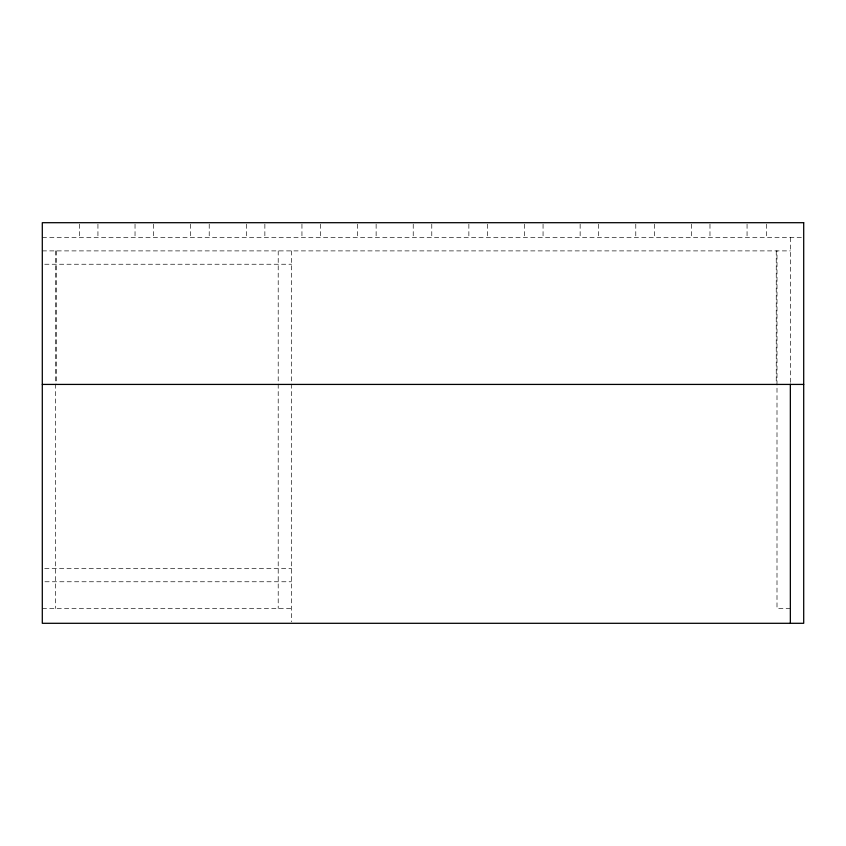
<?xml version="1.0" encoding="UTF-8"?>
<svg xmlns="http://www.w3.org/2000/svg" width="846" height="846" viewBox="0 0 846 846"><rect width="100%" height="100%" fill="white"/><g stroke="black" fill="none" stroke-linecap="round" stroke-linejoin="round"><path stroke-width="0.63" stroke-dasharray="4.23 3.17" d="M42.3 237.536L803.7 237.536M42.3 250.892L790.344 250.892M44.732 264.238L291.563 264.238M44.732 568.406L291.563 568.406M44.933 581.762L291.563 581.762M42.3 608.464L291.563 608.464M790.344 608.464L776.998 608.464L776.998 250.892M790.344 237.536L790.344 384.422M776.247 250.892L776.247 384.422M766.603 224.179L766.603 237.536M747.06 224.179L747.06 237.536M709.974 224.179L709.974 237.536M691.425 224.179L691.425 237.536M654.328 224.179L654.328 237.536M635.78 224.179L635.78 237.536M598.693 224.179L598.693 237.536M580.145 224.179L580.145 237.536M543.058 224.179L543.058 237.536M524.509 224.179L524.509 237.536M487.412 224.179L487.412 237.536M468.864 224.179L468.864 237.536M431.777 224.179L431.777 237.536M413.229 224.179L413.229 237.536M376.132 224.179L376.132 237.536M357.594 224.179L357.594 237.536M320.497 224.179L320.497 237.536M301.948 224.179L301.948 237.536M291.563 250.892L291.563 621.821M278.207 250.892L278.207 608.464M264.861 224.179L264.861 237.536M246.313 224.179L246.313 237.536M209.216 224.179L209.216 237.536M190.667 224.179L190.667 237.536M153.581 224.179L153.581 237.536M135.032 224.179L135.032 237.536M97.935 224.179L97.935 237.536M79.397 224.179L79.397 237.536M56.396 250.892L56.396 384.422M55.656 250.892L55.656 608.464"/><path stroke-width="1.27" d="M42.3 384.422L803.7 384.422M790.344 384.179L790.344 623.301M803.7 222.699L42.3 222.699L42.3 623.301L803.7 623.301L803.7 222.699"/></g></svg>
